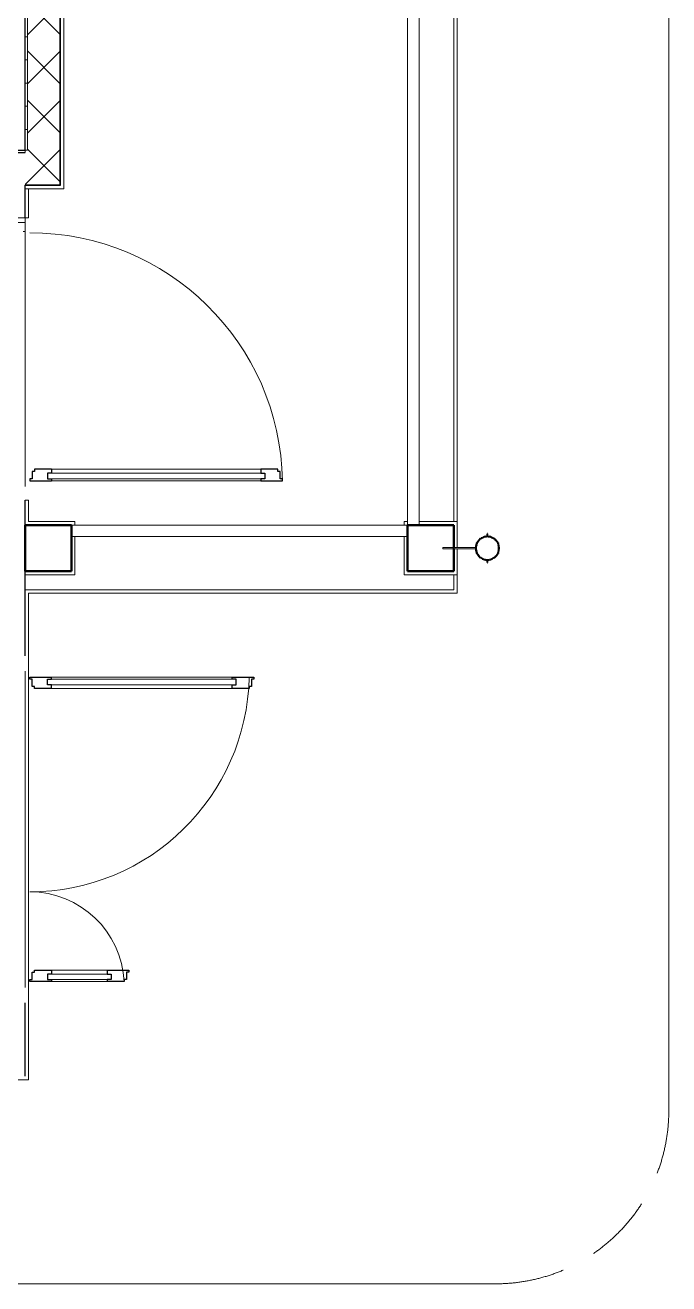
# Model space of a CAD drawing. Header units: millimetres. Extents: x -259809 to 472825, y -397243 to 31861.
# Drawn here: x -4306 to -1525, y -342681 to -337242 of the extents above; entities that cross this region are included whole.
import ezdxf

# ---------------------------------------------------------------- set-up
doc = ezdxf.new("R2010")
doc.units = ezdxf.units.MM
doc.linetypes.add('ADSK_Сверху', pattern=[450, 300, -150])
for name, color, linetype, lineweight in [('Двери', 252, 'Continuous', 9), ('Линии', 7, 'Continuous', 9), ('Несущие колонны', 252, 'Continuous', 18), ('Обобщенные модели', 252, 'Continuous', 18), ('Ограждение', 252, 'Continuous', 9), ('Перекрытие', 252, 'Continuous', 18), ('Стены внутренние', 252, 'Continuous', 18), ('Стены наружные', 252, 'Continuous', 18), ('Стены штриховка', 7, 'Continuous', 9)]:
    doc.layers.add(name, color=color, linetype=linetype, lineweight=lineweight)
doc.layers.add('Двери открывание', color=7, linetype='Continuous', lineweight=9, true_color=0xc0c0c0)

# ---------------------------------------------------------------- blocks, each defined once
blk = doc.blocks.new('1 этаж')
at = {"layer": 'Обобщенные модели', "lineweight": 9, "true_color": 0x636466}
h = blk.add_hatch(dxfattribs=at)
h.set_pattern_fill('FP_22', color=251, angle=180, style=0, pattern_type=2)
h.set_pattern_definition([(45, (-32119.82, 94.42), (-106.066, 106.066), [])])
h.paths.add_polyline_path([(-2308.8, 13134.7), (-2299.3, 13135.9), (-2315.3, 13135.5)])
h.paths.add_polyline_path([(-2297.1, 13136.2), (-2295.3, 13136.6), (-2282.8, 13142.2), (-2283.8, 13142.6), (-2296.7, 13136.4)])
h.paths.add_polyline_path([(-2276.5, 13147), (-2270.7, 13152.9), (-2274.6, 13149.3)])
h.paths.add_polyline_path([(-2258.8, 13184.7), (-2260.7, 13198), (-2261.8, 13197.6), (-2260.5, 13192.2)])
h.paths.add_polyline_path([(-2263.3, 13165), (-2260.2, 13174.1), (-2260.5, 13177.2), (-2261.9, 13171.2)])
h.paths.add_polyline_path([(-2358.8, 13184.7), (-2356.9, 13198), (-2357.1, 13197.6), (-2358.7, 13185.5)])
h.paths.add_polyline_path([(-2354.3, 13165), (-2357.4, 13174.1), (-2356.9, 13171.2), (-2355.1, 13167)])
h.paths.add_polyline_path([(-2264.5, 13207.4), (-2266.3, 13210.7), (-2265.5, 13208.6)])
h.paths.add_polyline_path([(-2279.5, 13224.7), (-2283.8, 13228), (-2283.8, 13226.8), (-2282.8, 13226.3)])
h.paths.add_polyline_path([(-2318.3, 13233.4), (-2307.4, 13234.5), (-2308.8, 13234.7), (-2315.3, 13233.8)])
h = blk.add_hatch(dxfattribs=at)
h.set_pattern_fill('FP_21', color=251, style=0, pattern_type=2)
h.set_pattern_definition([(45, (-32119.82, 94.42), (-106.066, 106.066), [])])
h.paths.add_polyline_path([(-2299.3, 13135.9), (-2295.3, 13137.1), (-2276.5, 13147), (-2263.3, 13165), (-2258.8, 13184.7), (-2264.5, 13207.4), (-2279.5, 13224.7), (-2299.3, 13233.4), (-2321.7, 13232.6), (-2341.1, 13222.4), (-2354.3, 13204.3), (-2358.8, 13184.7), (-2353.1, 13162), (-2338.1, 13144.7), (-2318.3, 13135.9), (-2308.8, 13135.9)])
at = {"layer": 'Двери', "color": 251, "true_color": 0x636466}
for p, q in [((-4305.8, 14611.7), (-4355.8, 14611.7)), ((-4355.8, 14591.7), (-4305.8, 14591.7)), ((-4305.8, 14591.7), (-4355.8, 14591.7)), ((-4305.8, 14591.7), (-4305.8, 14611.7)), ((-4305.8, 14552.7), (-4305.8, 14591.7)), ((-4314.8, 14552.7), (-4305.8, 14552.7)), ((-4209.8, 13508.7), (-3269.8, 13508.7)), ((-4209.8, 13484.7), (-4209.8, 13508.7)), ((-3287.8, 13525.7), (-4191.8, 13525.7)), ((-3269.8, 13508.7), (-3269.8, 13484.7)), ((-3269.8, 13484.7), (-4209.8, 13484.7)), ((-4191.8, 13475.7), (-3287.8, 13475.7)), ((-4209.8, 12618.7), (-4209.8, 12594.7)), ((-3393.8, 12618.7), (-4209.8, 12618.7)), ((-4191.8, 12627.7), (-3411.8, 12627.7)), ((-3393.8, 12594.7), (-3393.8, 12618.7)), ((-4209.8, 12594.7), (-3393.8, 12594.7)), ((-3411.8, 12577.7), (-4191.8, 12577.7)), ((-4209.8, 11344.7), (-3933.8, 11344.7)), ((-4209.8, 11320.7), (-4209.8, 11344.7)), ((-3933.8, 11320.7), (-4209.8, 11320.7)), ((-4191.8, 11361.7), (-3951.8, 11361.7)), ((-3933.8, 11344.7), (-3933.8, 11320.7)), ((-3951.8, 11311.7), (-4191.8, 11311.7))]:
    blk.add_line(p, q, dxfattribs=at)
at = {"layer": 'Двери', "color": 251, "lineweight": 30, "true_color": 0x636466}
for p, q in [((-4275.8, 13516.7), (-4275.8, 13484.7)), ((-4265.8, 13516.7), (-4275.8, 13516.7)), ((-4191.8, 13525.7), (-4265.8, 13525.7)), ((-4265.8, 13525.7), (-4265.8, 13516.7)), ((-4191.8, 13508.7), (-4209.8, 13508.7)), ((-4209.8, 13508.7), (-4209.8, 13484.7)), ((-4191.8, 13525.7), (-4191.8, 13508.7)), ((-3213.8, 13525.7), (-3287.8, 13525.7)), ((-3287.8, 13525.7), (-3287.8, 13508.7)), ((-3287.8, 13508.7), (-3269.8, 13508.7)), ((-3269.8, 13508.7), (-3269.8, 13484.7)), ((-3213.8, 13516.7), (-3213.8, 13525.7)), ((-3203.8, 13516.7), (-3213.8, 13516.7)), ((-3203.8, 13484.7), (-3203.8, 13516.7)), ((-4275.8, 13484.7), (-4285.8, 13484.7)), ((-4285.8, 13484.7), (-4285.8, 13475.7)), ((-4285.8, 13475.7), (-4191.8, 13475.7)), ((-4209.8, 13484.7), (-4191.8, 13484.7)), ((-4191.8, 13484.7), (-4191.8, 13475.7)), ((-3287.8, 13484.7), (-3287.8, 13475.7)), ((-3269.8, 13484.7), (-3287.8, 13484.7)), ((-3287.8, 13475.7), (-3193.8, 13475.7)), ((-3193.8, 13484.7), (-3203.8, 13484.7)), ((-3193.8, 13475.7), (-3193.8, 13484.7)), ((-4285.8, 12627.7), (-4191.8, 12627.7)), ((-4285.8, 12618.7), (-4285.8, 12627.7)), ((-4275.8, 12618.7), (-4285.8, 12618.7)), ((-4275.8, 12586.7), (-4275.8, 12618.7)), ((-4209.8, 12618.7), (-4191.8, 12618.7)), ((-4209.8, 12594.7), (-4209.8, 12618.7)), ((-4191.8, 12618.7), (-4191.8, 12627.7)), ((-3411.8, 12627.7), (-3317.8, 12627.7)), ((-3411.8, 12618.7), (-3411.8, 12627.7)), ((-3393.8, 12618.7), (-3411.8, 12618.7)), ((-3393.8, 12594.7), (-3393.8, 12618.7)), ((-3327.8, 12618.7), (-3327.8, 12586.7)), ((-3317.8, 12618.7), (-3327.8, 12618.7)), ((-3317.8, 12627.7), (-3317.8, 12618.7)), ((-4265.8, 12586.7), (-4275.8, 12586.7)), ((-4265.8, 12577.7), (-4265.8, 12586.7)), ((-4191.8, 12577.7), (-4265.8, 12577.7)), ((-4191.8, 12594.7), (-4209.8, 12594.7)), ((-4191.8, 12577.7), (-4191.8, 12594.7)), ((-3411.8, 12594.7), (-3393.8, 12594.7)), ((-3411.8, 12577.7), (-3411.8, 12594.7)), ((-3337.8, 12577.7), (-3411.8, 12577.7)), ((-3337.8, 12586.7), (-3337.8, 12577.7)), ((-3327.8, 12586.7), (-3337.8, 12586.7)), ((-4285.8, 11320.7), (-4275.8, 11320.7)), ((-4285.8, 11311.7), (-4285.8, 11320.7)), ((-4275.8, 11320.7), (-4275.8, 11352.7)), ((-4275.8, 11352.7), (-4265.8, 11352.7)), ((-4265.8, 11361.7), (-4191.8, 11361.7)), ((-4265.8, 11352.7), (-4265.8, 11361.7)), ((-4191.8, 11344.7), (-4209.8, 11344.7)), ((-4209.8, 11344.7), (-4209.8, 11320.7)), ((-4209.8, 11320.7), (-4191.8, 11320.7)), ((-4191.8, 11361.7), (-4191.8, 11344.7)), ((-4191.8, 11320.7), (-4191.8, 11311.7)), ((-3951.8, 11361.7), (-3857.8, 11361.7)), ((-3951.8, 11361.7), (-3951.8, 11344.7)), ((-3951.8, 11344.7), (-3933.8, 11344.7)), ((-3951.8, 11320.7), (-3951.8, 11311.7)), ((-3933.8, 11320.7), (-3951.8, 11320.7)), ((-3933.8, 11344.7), (-3933.8, 11320.7)), ((-3877.8, 11320.7), (-3877.8, 11311.7)), ((-3867.8, 11320.7), (-3877.8, 11320.7)), ((-3867.8, 11352.7), (-3867.8, 11320.7)), ((-3857.8, 11352.7), (-3867.8, 11352.7)), ((-3857.8, 11361.7), (-3857.8, 11352.7)), ((-4191.8, 11311.7), (-4285.8, 11311.7)), ((-3877.8, 11311.7), (-3951.8, 11311.7))]:
    blk.add_line(p, q, dxfattribs=at)
at = {"layer": 'Двери открывание', "color": 251, "true_color": 0x636466}
for centre, radius, start, end in [((-4285.8, 13455.7), 1092, 1.0494, 90), ((-4285.8, 12647.7), 948, 270, 358.7911), ((-4285.8, 11291.7), 408, 2.8097, 90)]:
    blk.add_arc(centre, radius, start, end, dxfattribs=at)
at = {"layer": 'Линии', "color": 251, "linetype": 'ADSK_Сверху', "ltscale": 100, "true_color": 0x636466}
for p, q in [((-1525.1, 10754.7), (-1525.1, 25556.7)), ((-8505.8, 10005.9), (-2273.8, 10005.9))]:
    blk.add_line(p, q, dxfattribs=at)
at = {"layer": 'Линии', "color": 251, "linetype": 'ADSK_Сверху', "true_color": 0x636466}
blk.add_arc((-2273.8, 10754.7), 748.7, 270, 0, dxfattribs=at)
at = {"layer": 'Несущие колонны', "color": 251, "lineweight": 40, "true_color": 0x636466}
for p, q in [((-4105.8, 13284.7), (-4305.8, 13284.7)), ((-4305.8, 13284.7), (-4305.8, 13084.7)), ((-4305.8, 13284.7), (-4105.8, 13284.7)), ((-4305.8, 13084.7), (-4305.8, 13284.7)), ((-4105.8, 13084.7), (-4105.8, 13284.7)), ((-4105.8, 13284.7), (-4105.8, 13084.7)), ((-2453.8, 13284.7), (-2653.8, 13284.7)), ((-2653.8, 13284.7), (-2653.8, 13084.7)), ((-2653.8, 13284.7), (-2453.8, 13284.7)), ((-2653.8, 13084.7), (-2653.8, 13284.7)), ((-2453.8, 13084.7), (-2453.8, 13284.7)), ((-2453.8, 13284.7), (-2453.8, 13187.5)), ((-2453.8, 13182), (-2453.8, 13084.7)), ((-4305.8, 13084.7), (-4105.8, 13084.7)), ((-4105.8, 13084.7), (-4305.8, 13084.7)), ((-2653.8, 13084.7), (-2453.8, 13084.7)), ((-2453.8, 13084.7), (-2653.8, 13084.7))]:
    blk.add_line(p, q, dxfattribs=at)
at = {"layer": 'Обобщенные модели', "color": 251, "true_color": 0x636466}
for p, q in [((-2307.8, 13246.7), (-2309.8, 13246.7)), ((-2309.8, 13246.7), (-2309.8, 13246.3)), ((-2307.8, 13246.7), (-2309.8, 13246.7)), ((-2309.8, 13246.7), (-2309.8, 13246.3)), ((-2307.8, 13246.7), (-2309.8, 13246.7)), ((-2309.8, 13246.7), (-2309.8, 13236.7)), ((-2309.8, 13234.7), (-2309.8, 13236.7)), ((-2307.8, 13234.7), (-2309.8, 13234.7)), ((-2307.8, 13246.3), (-2307.8, 13246.7)), ((-2307.8, 13246.3), (-2307.8, 13246.7)), ((-2307.8, 13236.7), (-2307.8, 13246.7)), ((-2307.8, 13236.7), (-2307.8, 13234.7)), ((-2360.8, 13188), (-2500.8, 13188)), ((-2500.8, 13188), (-2500.8, 13181.4)), ((-2500.8, 13181.4), (-2360.8, 13181.4)), ((-2360.8, 13185.5), (-2360.8, 13188)), ((-2360.8, 13181.4), (-2360.8, 13183.8)), ((-2309.8, 13132.7), (-2309.8, 13134.7)), ((-2309.8, 13134.7), (-2307.8, 13134.7)), ((-2309.8, 13132.7), (-2309.8, 13122.7)), ((-2309.8, 13123), (-2309.8, 13122.7)), ((-2309.8, 13123), (-2309.8, 13122.7)), ((-2309.8, 13122.7), (-2307.8, 13122.7)), ((-2309.8, 13122.7), (-2307.8, 13122.7)), ((-2309.8, 13122.7), (-2307.8, 13122.7)), ((-2307.8, 13134.7), (-2307.8, 13132.7)), ((-2307.8, 13122.7), (-2307.8, 13132.7)), ((-2307.8, 13122.7), (-2307.8, 13123)), ((-2307.8, 13122.7), (-2307.8, 13123))]:
    blk.add_line(p, q, dxfattribs=at)
at = {"layer": 'Обобщенные модели', "color": 251, "lineweight": 40, "true_color": 0x636466}
for p, q in [((-2309.8, 13246), (-2309.8, 13236.6)), ((-2307.8, 13246), (-2309.8, 13246)), ((-2307.8, 13236.4), (-2307.8, 13246)), ((-2309.8, 13132.8), (-2309.8, 13123.4)), ((-2309.8, 13123.4), (-2307.8, 13123.4)), ((-2307.8, 13123.4), (-2307.8, 13133))]:
    blk.add_line(p, q, dxfattribs=at)
at = {"layer": 'Обобщенные модели', "color": 251, "true_color": 0x636466}
for radius, start, end in [(52, 0, 180), (50, 0, 180), (52, 180, 0), (50, 180, 0)]:
    blk.add_arc((-2308.8, 13184.7), radius, start, end, dxfattribs=at)
at = {"layer": 'Обобщенные модели', "color": 251, "lineweight": 40, "true_color": 0x636466}
for radius, start, end in [(50, 130.583, 152.8285), (50, 130.583, 152.8285), (52, 126.2008, 130.583), (50, 103.6312, 126.2008), (50, 103.6312, 126.2008), (52, 101.0036, 102.8571), (50, 78.9964, 101.0036), (50, 78.9964, 101.0036), (52, 77.1429, 78.9964), (50, 53.7992, 76.3688), (50, 53.7992, 76.3688), (52, 49.417, 53.7992), (50, 27.1715, 49.417), (50, 27.1715, 49.417), (50, 156.6941, 180), (50, 156.6941, 180), (50, 180, 203.3059), (50, 180, 203.3059), (52, 154.2857, 156.6941), (52, 203.3059, 205.7143), (50, 207.1715, 229.417), (50, 207.1715, 229.417), (50, 310.583, 332.8285), (50, 310.583, 332.8285), (50, 0, 23.3059), (50, 0, 23.3059), (50, 336.6941, 0), (50, 336.6941, 0), (52, 23.3059, 25.7143), (52, 334.2857, 336.6941), (52, 229.417, 233.7992), (50, 233.7992, 256.3688), (50, 233.7992, 256.3688), (52, 257.1429, 258.9964), (50, 258.9964, 281.0036), (50, 258.9964, 281.0036), (52, 281.0036, 282.8571), (50, 283.6312, 306.2008), (50, 283.6312, 306.2008), (52, 306.2008, 310.583)]:
    blk.add_arc((-2308.8, 13184.7), radius, start, end, dxfattribs=at)
at = {"layer": 'Ограждение', "color": 251, "true_color": 0x636466}
for p, q in [((-2653.8, 17804.7), (-2653.8, 13284.7)), ((-2603.8, 13284.7), (-2603.8, 17804.7)), ((-2653.8, 13284.7), (-4105.8, 13284.7)), ((-4105.8, 13234.7), (-2653.8, 13234.7))]:
    blk.add_line(p, q, dxfattribs=at)
at = {"layer": 'Перекрытие', "color": 251, "ltscale": 100, "true_color": 0x636466}
for p, q in [((-2453.8, 13299.7), (-2453.8, 17789.7)), ((-2453.8, 13004.7), (-2453.8, 13069.7))]:
    blk.add_line(p, q, dxfattribs=at)
at = {"layer": 'Стены внутренние', "color": 251, "lineweight": 30, "true_color": 0x636466}
for p, q in [((-4305.8, 14904.7), (-4305.8, 18094.7)), ((-4153.8, 14752.7), (-4153.8, 17804.7)), ((-5610.8, 14904.7), (-4305.8, 14904.7)), ((-4305.8, 14752.7), (-4153.8, 14752.7)), ((-4305.8, 14611.7), (-4305.8, 14752.7)), ((-4305.8, 13284.7), (-4305.8, 13391.7)), ((-4305.8, 12719.7), (-4305.8, 13084.7)), ((-4305.8, 10902.7), (-4305.8, 11219.7))]:
    blk.add_line(p, q, dxfattribs=at)
at = {"layer": 'Стены внутренние', "color": 251, "linetype": 'Continuous', "lineweight": 9, "true_color": 0x636466}
for p, q in [((-4155.8, 15405.3), (-4295.8, 15545.3)), ((-4295.8, 15402.7), (-4155.8, 15542.7)), ((-4155.8, 15193.2), (-4295.8, 15333.2)), ((-4295.8, 15190.5), (-4155.8, 15330.5)), ((-4155.8, 14981.1), (-4295.8, 15121.1)), ((-4153.8, 15165.8), (-4155.8, 15169.3)), ((-4295.8, 14978.4), (-4155.8, 15118.4)), ((-4155.8, 15029.6), (-4153.8, 15029.6)), ((-4305.8, 14756.3), (-4155.8, 14906.3)), ((-4155.8, 14768.9), (-4295.8, 14908.9)), ((-4153.8, 14907), (-4155.8, 14903.6)), ((-4155.8, 14826.4), (-4153.8, 14826.4)), ((-4305.8, 14643.8), (-4307.4, 14641)), ((-4305.8, 10958.7), (-4307.8, 10962.1))]:
    blk.add_line(p, q, dxfattribs=at)
at = {"layer": 'Стены внутренние', "color": 251, "true_color": 0x636466}
for p, q in [((-4305.8, 14552.7), (-4305.8, 13450.7)), ((-4305.8, 12652.7), (-4305.8, 11286.7))]:
    blk.add_line(p, q, dxfattribs=at)
at = {"layer": 'Стены наружные', "color": 251, "true_color": 0x636466}
for p, q in [((-2438.8, 23702.1), (-2438.8, 13187.5)), ((-4138.8, 17789.7), (-4138.8, 14737.7)), ((-4155.8, 14752.7), (-4153.8, 14752.7)), ((-4138.8, 14737.7), (-4305.8, 14737.7)), ((-4290.8, 14737.7), (-4290.8, 14611.7)), ((-4305.8, 14611.7), (-4290.8, 14611.7)), ((-4305.8, 13391.7), (-4290.8, 13391.7)), ((-4290.8, 13391.7), (-4290.8, 13299.7)), ((-4290.8, 13299.7), (-4090.8, 13299.7)), ((-4090.8, 13284.7), (-4090.8, 13299.7)), ((-2668.8, 13299.7), (-2653.8, 13299.7)), ((-2668.8, 13299.7), (-2668.8, 13284.7)), ((-2603.8, 13299.7), (-2438.8, 13299.7)), ((-4090.8, 13234.7), (-4090.8, 13069.7)), ((-2668.8, 13069.7), (-2668.8, 13234.7)), ((-2438.8, 13182.1), (-2438.8, 12989.7)), ((-4090.8, 13069.7), (-4305.8, 13069.7)), ((-2438.8, 13069.7), (-2668.8, 13069.7)), ((-4305.8, 13004.7), (-2453.8, 13004.7)), ((-2438.8, 12989.7), (-4290.8, 12989.7)), ((-4290.8, 12989.7), (-4290.8, 10887.7)), ((-4290.8, 10887.7), (-6402.9, 10887.7))]:
    blk.add_line(p, q, dxfattribs=at)
at = {"layer": 'Стены наружные', "color": 251, "linetype": 'Continuous', "lineweight": 9, "true_color": 0x636466}
for p, q in [((-4296, 15394.4), (-4305.8, 15394.4)), ((-4295.9, 15294.4), (-4305.8, 15294.4)), ((-4295.9, 15194.4), (-4305.8, 15194.4)), ((-4295.9, 15094.4), (-4305.8, 15094.4)), ((-4295.8, 14994.4), (-4305.8, 14994.4))]:
    blk.add_line(p, q, dxfattribs=at)
at = {"layer": 'Стены наружные', "color": 251, "lineweight": 30, "true_color": 0x636466}
blk.add_line((-4557.8, 14894.7), (-4305.8, 14894.7), dxfattribs=at)
at = {"layer": 'Стены штриховка', "color": 251, "true_color": 0x636466}
for p, q in [((-4295.8, 17804.7), (-4295.8, 14904.7)), ((-4155.8, 14752.7), (-4155.8, 17804.7)), ((-4295.8, 14904.7), (-4305.8, 14904.7)), ((-4305.8, 14894.7), (-4305.8, 14904.7)), ((-4153.8, 14754.7), (-4305.8, 14754.7))]:
    blk.add_line(p, q, dxfattribs=at)

msp = doc.modelspace()

# ---------------------------------------------------------------- block references
msp.add_blockref('1 этаж', (0, -352686.9))

doc.saveas('drawing.dxf')
